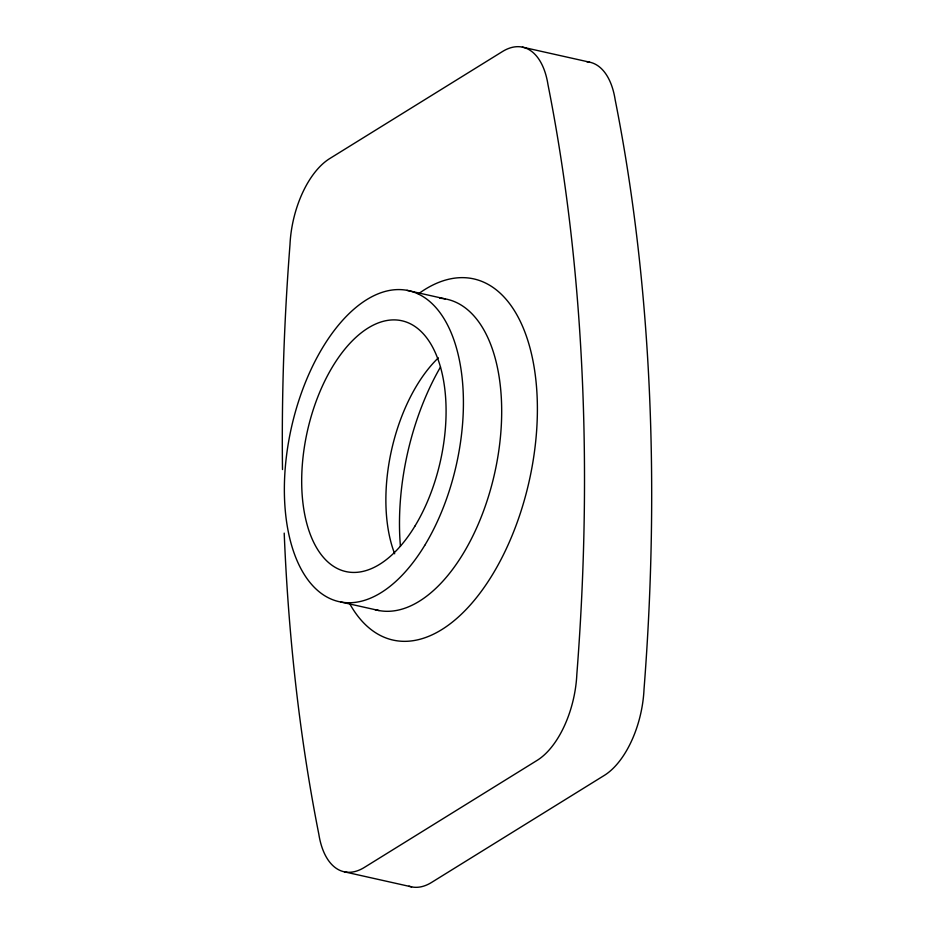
<?xml version="1.0" encoding="UTF-8"?>
<svg xmlns="http://www.w3.org/2000/svg" width="934" height="934" viewBox="0 0 934 934"><rect width="100%" height="100%" fill="white"/><g stroke="black" fill="none" stroke-linecap="round" stroke-linejoin="round"><path stroke-width="1.4" d="M522.41 47.132L589.587 62.158M406.944 290.334L445.203 298.892M340.84 602.01L379.111 610.567M344.413 871.842L411.59 886.868M284.205 533.116A1502.316 797.146 -77.4 0 0 318.821 834.167A77.102 40.909 -77.4 0 0 364.377 867.417L537.12 760.381A77.102 40.909 -77.4 0 0 576.838 674.301A1502.316 797.146 -77.4 0 0 548.013 84.807A77.102 40.909 -77.4 0 0 502.445 51.557L329.714 158.582A77.102 40.909 -77.4 0 0 289.984 244.673A1502.316 797.146 -77.4 0 0 282.5 469.545M418.327 293.918A185.049 98.187 -77.4 0 1 532.578 358.854A185.049 98.187 -77.4 0 1 480.088 592.997A185.049 98.187 -77.4 0 1 349.118 602.652M586.856 61.772A77.102 40.909 -77.4 0 1 615.179 99.833A1502.316 797.146 -77.4 0 1 644.016 689.327A77.102 40.909 -77.4 0 1 604.286 775.418L431.555 882.443A77.102 40.909 -77.4 0 1 408.94 886.144M400.429 546.32A179.923 95.466 -77.4 0 1 440.498 367.015M394.673 553.792A128.495 68.182 -77.4 0 1 438.361 357.839M439.692 298.226A159.329 84.539 -77.4 0 1 495.639 468.646A159.329 84.539 -77.4 0 1 375.059 609.633M414.883 526.181A128.495 68.182 -77.4 0 0 404.877 321.565A128.495 68.182 -77.4 0 0 301.916 490.77A128.495 68.182 -77.4 0 0 414.883 526.181M424.725 545.386A159.329 84.539 -77.4 0 0 412.314 291.653A159.329 84.539 -77.4 0 0 284.648 501.465A159.329 84.539 -77.4 0 0 424.725 545.386"/></g></svg>
